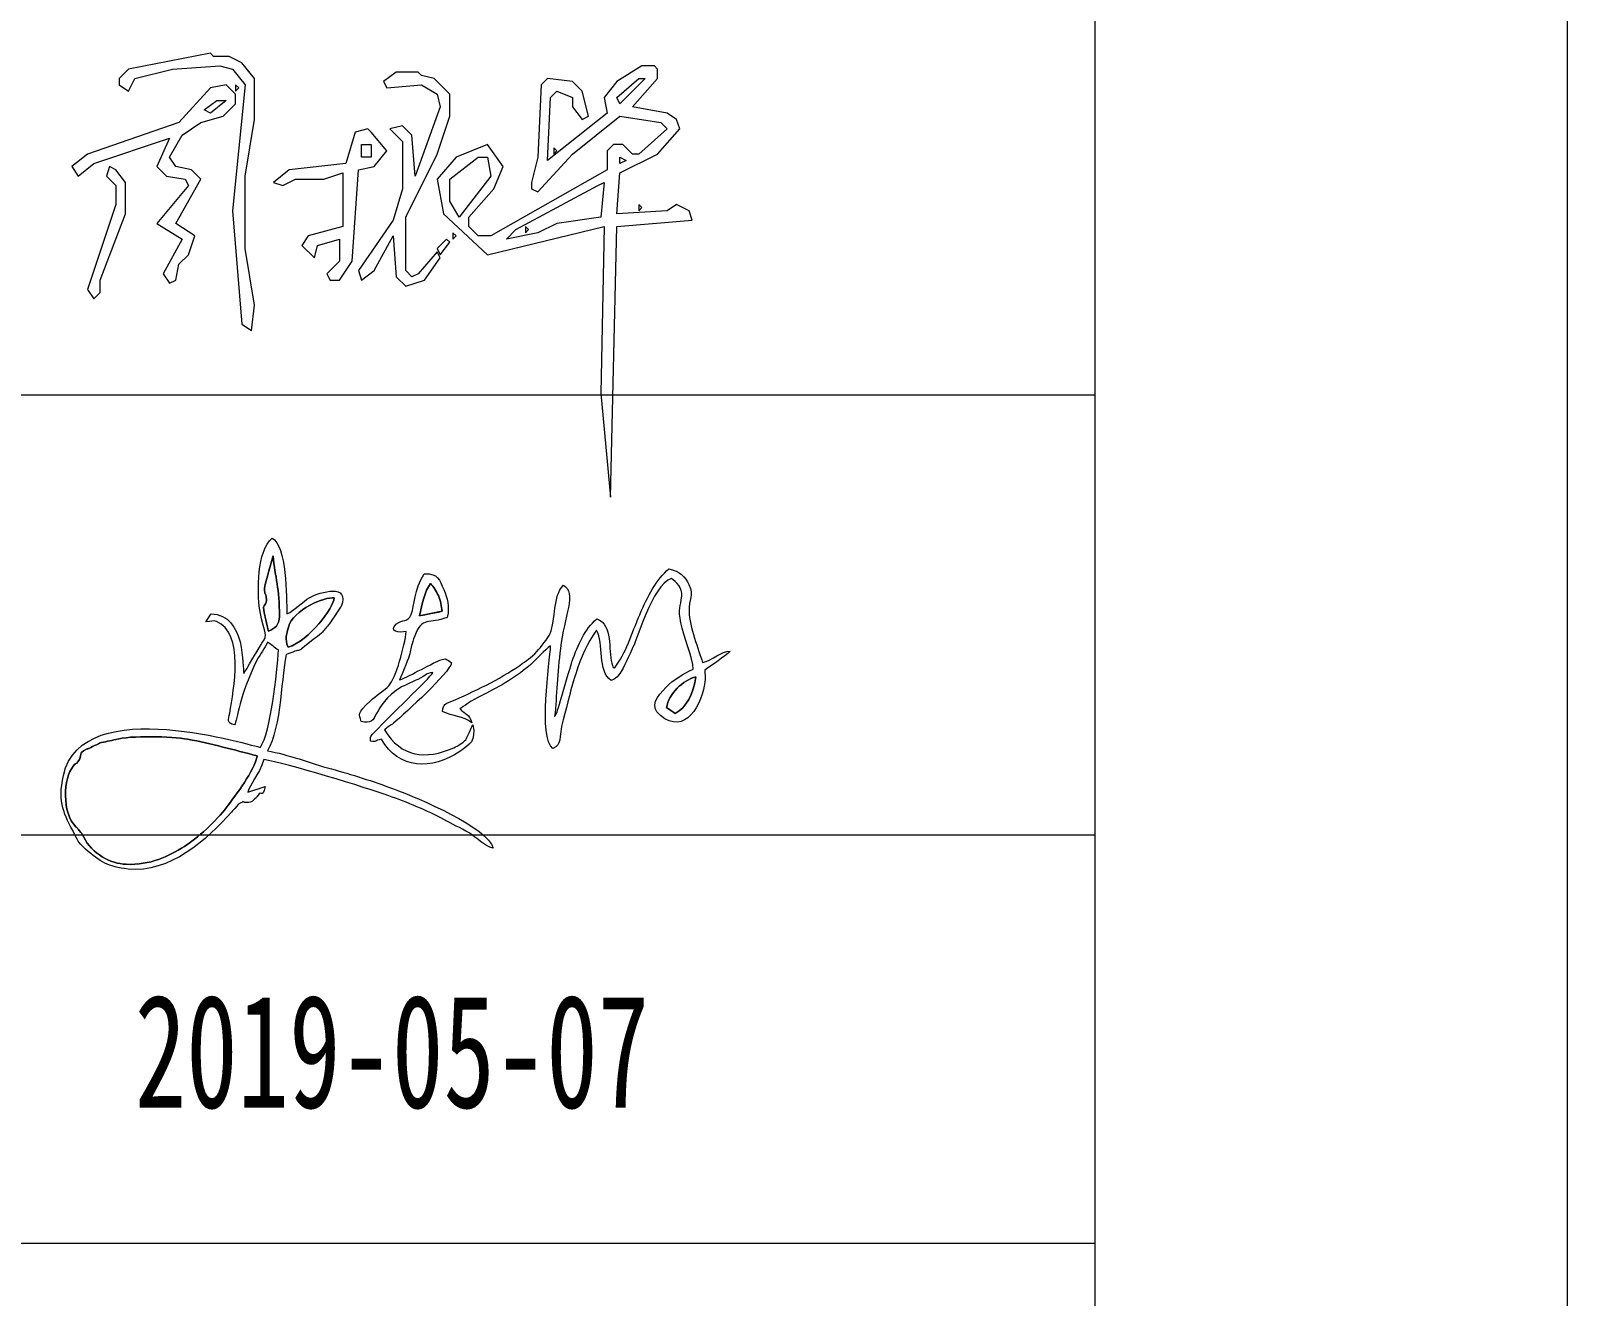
# Model space of a CAD drawing. Header units: millimetres. Extents: x 130143 to 328923, y 19139 to 134795.
# Drawn here: x 243296 to 247199, y 24239 to 27454 of the extents above; entities that cross this region are included whole.
import ezdxf

# ---------------------------------------------------------------- set-up
doc = ezdxf.new("R2010")
doc.units = ezdxf.units.MM
doc.header["$LTSCALE"] = 10
doc.layers.add('邦威智能化', color=7, linetype='Continuous', lineweight=18)
doc.styles.add('标准', font='', dxfattribs={"width": 0.667})
doc.styles.get('标准').set_extended_font_data('仿宋_gb2312')

# ---------------------------------------------------------------- blocks, each defined once
blk = doc.blocks.new('图框')
for p, q in [((34698.4, -21022.6), (41198.4, -21022.6)), ((34698.4, -22419), (41198.4, -22419)), ((34698.4, -23716), (41198.4, -23716))]:
    blk.add_line(p, q)
for points in [[(-2301.6, 1739.7), (42698.4, 1739.7), (42698.4, -30260.3), (-2301.6, -30260.3)], [(-801.6, 589.7), (41198.4, 589.7), (41198.4, -29110.3), (-801.6, -29110.3)]]:
    blk.add_lwpolyline(points, close=True)
blk = doc.blocks.new('zzh')
at = {"linetype": 'Continuous', "elevation": 9684500}
for points in [[(452.49, 1013.31), (451.49, 1014.31), (425.49, 1009.31), (422.49, 1006.31), (422.49, 1004.31), (425.49, 1002.31), (427.49, 1006.31), (439.49, 1009.31), (454.49, 1010.31), (458.49, 1009.31), (462.49, 1004.31), (458.49, 964.31), (461.49, 928.31), (464.49, 926.31), (465.49, 934.31), (462.49, 952.31), (462.49, 975.31), (465.49, 993.31), (465.49, 1006.31), (461.49, 1011.31), (457.49, 1013.31), (452.49, 1013.31)], [(593.49, 1009.31), (592.49, 1010.31), (588.49, 1010.31), (580.49, 1005.31), (576.49, 1000.31), (577.49, 995.31), (558.49, 980.31), (559.49, 1000.31), (561.49, 1002.31), (566.49, 1000.31), (566.49, 997.31), (569.49, 993.31), (571.49, 994.31), (569.49, 1002.31), (566.49, 1005.31), (558.49, 1006.31), (556.49, 1004.31), (555.49, 981.31), (553.49, 973.31), (553.49, 971.31), (555.49, 970.31), (566.49, 982.31), (581.49, 994.31), (594.49, 992.31), (596.49, 990.31), (587.49, 982.31), (585.49, 982.31), (582.49, 985.31), (579.49, 985.31), (577.49, 983.31), (577.49, 977.31), (540.49, 956.31), (536.49, 956.31), (533.49, 959.31), (533.49, 962.31), (541.49, 971.31), (544.49, 978.31), (539.49, 985.31), (529.49, 981.31), (523.49, 974.31), (525.49, 963.31), (539.49, 950.31), (576.49, 959.31), (575.49, 906.31), (578.49, 873.31), (580.49, 959.31), (604.49, 961.31), (603.49, 964.31), (599.49, 966.31), (596.49, 964.31), (580.49, 963.31), (581.49, 976.31), (593.49, 982.31), (600.49, 990.31), (599.49, 993.31), (596.49, 995.31), (585.49, 997.31), (593.49, 1006.31), (593.49, 1009.31)], [(518.49, 1007.31), (517.49, 1008.31), (510.49, 1008.31), (506.49, 1005.31), (507.49, 1003.31), (518.49, 1004.31), (523.49, 1001.31), (524.49, 997.31), (516.49, 975.31), (515.49, 988.31), (512.49, 991.31), (508.49, 990.31), (512.49, 986.31), (512.49, 971.31), (509.49, 961.31), (498.49, 945.31), (499.49, 942.31), (503.49, 945.31), (509.49, 956.31), (510.49, 943.31), (513.49, 940.31), (519.49, 942.31), (524.49, 949.31), (523.49, 951.31), (517.49, 944.31), (515.49, 943.31), (513.49, 945.31), (513.49, 962.31), (523.49, 982.31), (527.49, 994.31), (527.49, 1001.31), (522.49, 1006.31), (518.49, 1007.31)], [(587.49, 1006.31), (589.49, 1006.31), (581.49, 998.31), (580.49, 1000.31), (587.49, 1006.31)], [(457.49, 1003.31), (456.49, 1004.31), (451.49, 1003.31), (441.49, 992.31), (412.49, 982.31), (407.49, 978.31), (409.49, 975.31), (414.49, 979.31), (438.49, 987.31), (434.49, 978.31), (437.49, 975.31), (443.49, 974.31), (444.49, 972.31), (434.49, 960.31), (442.49, 955.31), (436.49, 944.31), (438.49, 941.31), (440.49, 942.31), (441.49, 947.31), (444.49, 950.31), (446.49, 956.31), (440.49, 960.31), (448.49, 974.31), (445.49, 977.31), (440.49, 978.31), (438.49, 981.31), (442.49, 988.31), (448.49, 992.31), (455.49, 994.31), (459.49, 998.31), (459.49, 1001.31), (457.49, 1003.31)], [(460.49, 1003.31), (459.49, 1004.31), (459.49, 1002.31), (460.49, 1003.31)], [(453.49, 999.31), (456.49, 999.31), (451.49, 995.31), (449.49, 996.31), (453.49, 999.31)], [(502.49, 989.31), (501.49, 990.31), (497.49, 989.31), (494.49, 979.31), (476.49, 977.31), (471.49, 973.31), (474.49, 972.31), (478.49, 974.31), (487.49, 974.31), (493.49, 976.31), (493.49, 959.31), (482.49, 956.31), (480.49, 953.31), (484.49, 949.31), (485.49, 953.31), (492.49, 955.31), (492.49, 948.31), (488.49, 944.31), (489.49, 942.31), (492.49, 942.31), (496.49, 948.31), (498.49, 977.31), (503.49, 978.31), (507.49, 983.31), (502.49, 989.31)], [(499.49, 985.31), (502.49, 985.31), (502.49, 981.31), (499.49, 981.31), (499.49, 985.31)], [(536.49, 981.31), (539.49, 981.31), (540.49, 975.31), (530.49, 962.31), (527.49, 967.31), (527.49, 974.31), (536.49, 981.31)], [(561.49, 983.31), (560.49, 984.31), (560.49, 982.31), (561.49, 983.31)], [(581.49, 981.31), (583.49, 980.31), (581.49, 979.31), (581.49, 981.31)], [(421.49, 977.31), (419.49, 978.31), (418.49, 975.31), (421.49, 972.31), (421.49, 966.31), (412.49, 939.31), (414.49, 936.31), (416.49, 938.31), (416.49, 942.31), (424.49, 963.31), (424.49, 973.31), (421.49, 977.31)], [(574.49, 972.31), (576.49, 973.31), (575.49, 962.31), (561.49, 960.31), (555.49, 957.31), (545.49, 955.31), (548.49, 958.31), (574.49, 972.31)], [(588.49, 965.31), (587.49, 966.31), (587.49, 964.31), (588.49, 965.31)], [(529.49, 956.31), (528.49, 957.31), (528.49, 955.31), (529.49, 956.31)], [(552.49, 958.31), (551.49, 959.31), (551.49, 957.31), (552.49, 958.31)], [(527.49, 954.31), (526.49, 955.31), (523.49, 952.31), (524.49, 950.31), (527.49, 954.31)]]:
    blk.add_lwpolyline(points, dxfattribs=at)

msp = doc.modelspace()

# ---------------------------------------------------------------- linework, layer by layer
at = {"layer": '邦威智能化'}
for points, knots in [([(243891.47148, 25534.12254, 0), (243891.47148, 25534.12254, 0), (243847.45615, 25519.83387, 0), (243847.45615, 25519.83387, 0), (243847.45615, 25519.83387, 0), (243853.00542, 25540.46481, 0), (243874.19815, 25561.31821, 0), (243888.32571, 25603.26896, 0), (243888.32571, 25603.26896, 0), (243943.10062, 25593.90865, 0), (244151.05488, 25530.60409, 0), (244205.82658, 25510.71894, 0), (244205.82658, 25510.71894, 0), (244249.77171, 25494.76395, 0), (244305.3764, 25472.99448, 0), (244345.06305, 25450.81331, 0), (244345.06305, 25450.81331, 0), (244367.66852, 25438.18748, 0), (244386.45407, 25430.27959, 0), (244409.63218, 25416.31673, 0), (244409.63218, 25416.31673, 0), (244429.41581, 25404.41015, 0), (244447.73494, 25383.32999, 0), (244470.35842, 25377.91428, 0), (244470.35842, 25377.91428, 0), (244458.14462, 25429.59857, 0), (244282.50275, 25504.65517, 0), (244217.21862, 25528.61023, 0), (244217.21862, 25528.61023, 0), (244165.65834, 25547.52999, 0), (244111.07152, 25565.47888, 0), (244059.82411, 25578.99986, 0), (244059.82411, 25578.99986, 0), (244006.04304, 25593.1968, 0), (243948.73031, 25617.08869, 0), (243897.17857, 25624.7273, 0), (243897.17857, 25624.7273, 0), (243933.19576, 25682.39426, 0), (243933.36799, 25828.70791, 0), (243945.24573, 25869.4268, 0), (243945.24573, 25869.4268, 0), (243999.72847, 25892.62674, 0), (243957.89972, 25864.49912, 0), (244013.5051, 25907.58794, 0), (244013.5051, 25907.58794, 0), (244021.78514, 25914.00393, 0), (244027.2359, 25916.91414, 0), (244034.46526, 25924.16809, 0), (244034.46526, 25924.16809, 0), (244041.27658, 25931.00646, 0), (244045.85169, 25937.64821, 0), (244052.41317, 25944.72283, 0), (244052.41317, 25944.72283, 0), (244052.41317, 25944.72283, 0), (244084.45568, 25991.97384, 0), (244084.45568, 25991.97384, 0), (244084.45568, 25991.97384, 0), (244108.60177, 26051.32055, 0), (244030.80102, 26028.70588, 0), (244004.99929, 26014.64707, 0), (244004.99929, 26014.64707, 0), (243985.48257, 26004.00866, 0), (243964.95028, 25980.783, 0), (243947.01735, 25972.78583, 0), (243947.01735, 25972.78583, 0), (243945.47299, 26015.06946, 0), (243946.39398, 26147.28134, 0), (243909.07583, 26165.42422, 0), (243909.07583, 26165.42422, 0), (243870.73304, 26132.97075, 0), (243870.65773, 26029.36124, 0), (243878.04608, 25982.92921, 0), (243878.04608, 25982.92921, 0), (243889.15334, 25913.17418, 0), (243901.93242, 25924.9388, 0), (243883.33389, 25898.88387, 0), (243883.33389, 25898.88387, 0), (243883.33389, 25898.88387, 0), (243837.47377, 25821.59837, 0), (243837.47377, 25821.59837, 0), (243837.47377, 25821.59837, 0), (243832.49753, 25835.98959, 0), (243844.03674, 25970.0529, 0), (243754.1456, 25973.25787, 0), (243754.1456, 25973.25787, 0), (243754.1456, 25973.25787, 0), (243741.043, 25953.15638, 0), (243741.043, 25953.15638, 0), (243741.043, 25953.15638, 0), (243755.26411, 25953.30588, 0), (243758.72914, 25957.15796, 0), (243767.61451, 25953.65763, 0), (243767.61451, 25953.65763, 0), (243839.22437, 25925.4274, 0), (243811.83317, 25780.34098, 0), (243801.64722, 25720.92486, 0), (243801.64722, 25720.92486, 0), (243798.49743, 25702.56844, 0), (243793.08437, 25696.90442, 0), (243813.96699, 25690.67922, 0), (243813.96699, 25690.67922, 0), (243820.57862, 25703.4278, 0), (243826.85746, 25767.3349, 0), (243870.74679, 25855.28007, 0), (243870.74679, 25855.28007, 0), (243879.64847, 25873.1213, 0), (243890.50798, 25884.44563, 0), (243897.59274, 25900.84348, 0), (243897.59274, 25900.84348, 0), (243911.42664, 25893.24918, 0), (243913.00972, 25887.36555, 0), (243925.22215, 25881.55725, 0), (243925.22215, 25881.55725, 0), (243922.8864, 25823.92828, 0), (243905.11891, 25671.59144, 0), (243879.41774, 25634.35253, 0), (243879.41774, 25634.35253, 0), (243866.09209, 25633.38794, 0), (243426.32525, 25778.18246, 0), (243379.12047, 25562.33703, 0), (243379.12047, 25562.33703, 0), (243363.51892, 25490.99729, 0), (243381.24679, 25464.84983, 0), (243407.3731, 25412.97182, 0), (243407.3731, 25412.97182, 0), (243417.31518, 25393.22259, 0), (243419.52597, 25388.88066, 0), (243435.09817, 25375.43055, 0), (243435.09817, 25375.43055, 0), (243472.98945, 25342.72086, 0), (243491.71373, 25330.56012, 0), (243543.73178, 25324.73471, 0), (243543.73178, 25324.73471, 0), (243647.84084, 25313.0814, 0), (243744.67713, 25399.19982, 0), (243805.87761, 25469.51808, 0), (243805.87761, 25469.51808, 0), (243805.87761, 25469.51808, 0), (243822.51754, 25487.58124, 0), (243822.51754, 25487.58124, 0), (243822.51754, 25487.58124, 0), (243823.18544, 25488.31838, 0), (243824.13534, 25489.51439, 0), (243824.76304, 25490.19402, 0), (243824.76304, 25490.19402, 0), (243824.76304, 25490.19402, 0), (243835.22114, 25495.92849, 0), (243835.22114, 25495.92849, 0), (243835.22114, 25495.92849, 0), (243835.67382, 25495.84438, 0), (243836.94218, 25495.08928, 0), (243837.45423, 25494.98167, 0), (243837.45423, 25494.98167, 0), (243838.04358, 25494.85984, 0), (243839.4177, 25494.14369, 0), (243840.07693, 25494.04227, 0), (243840.07693, 25494.04227, 0), (243851.29313, 25492.35078, 0), (243855.54785, 25493.7768, 0), (243865.73759, 25502.72456, 0), (243865.73759, 25502.72456, 0), (243870.95089, 25507.30079, 0), (243869.02575, 25506.30331, 0), (243872.80681, 25511.98528, 0), (243872.80681, 25511.98528, 0), (243883.14814, 25527.51979, 0), (243883.40821, 25500.50179, 0), (243891.47148, 25534.12254, 0)], [0, 0, 0, 0, 0.023255814, 0.023255814, 0.023255814, 0.023255824, 0.0465116279, 0.0465116279, 0.0465116279, 0.0465116379, 0.0697674419, 0.0697674419, 0.0697674419, 0.0697674519, 0.0930232558, 0.0930232558, 0.0930232558, 0.0930232658, 0.1162790698, 0.1162790698, 0.1162790698, 0.1162790798, 0.1395348837, 0.1395348837, 0.1395348837, 0.1395348937, 0.1627906977, 0.1627906977, 0.1627906977, 0.1627907077, 0.1860465116, 0.1860465116, 0.1860465116, 0.1860465216, 0.2093023256, 0.2093023256, 0.2093023256, 0.2093023356, 0.2325581395, 0.2325581395, 0.2325581395, 0.2325581495, 0.2558139535, 0.2558139535, 0.2558139535, 0.2558139635, 0.2790697674, 0.2790697674, 0.2790697674, 0.2790697774, 0.3023255814, 0.3023255814, 0.3023255814, 0.3023255914, 0.3255813953, 0.3255813953, 0.3255813953, 0.3255814053, 0.3488372093, 0.3488372093, 0.3488372093, 0.3488372193, 0.3720930233, 0.3720930233, 0.3720930233, 0.3720930333, 0.3953488372, 0.3953488372, 0.3953488372, 0.3953488472, 0.4186046512, 0.4186046512, 0.4186046512, 0.4186046612, 0.4418604651, 0.4418604651, 0.4418604651, 0.4418604751, 0.4651162791, 0.4651162791, 0.4651162791, 0.4651162891, 0.488372093, 0.488372093, 0.488372093, 0.488372103, 0.511627907, 0.511627907, 0.511627907, 0.511627917, 0.5348837209, 0.5348837209, 0.5348837209, 0.5348837309, 0.5581395349, 0.5581395349, 0.5581395349, 0.5581395449, 0.5813953488, 0.5813953488, 0.5813953488, 0.5813953588, 0.6046511628, 0.6046511628, 0.6046511628, 0.6046511728, 0.6279069767, 0.6279069767, 0.6279069767, 0.6279069867, 0.6511627907, 0.6511627907, 0.6511627907, 0.6511628007, 0.6744186047, 0.6744186047, 0.6744186047, 0.6744186147, 0.6976744186, 0.6976744186, 0.6976744186, 0.6976744286, 0.7209302326, 0.7209302326, 0.7209302326, 0.7209302426, 0.7441860465, 0.7441860465, 0.7441860465, 0.7441860565, 0.7674418605, 0.7674418605, 0.7674418605, 0.7674418705, 0.7906976744, 0.7906976744, 0.7906976744, 0.7906976844, 0.8139534884, 0.8139534884, 0.8139534884, 0.8139534984, 0.8372093023, 0.8372093023, 0.8372093023, 0.8372093123, 0.8604651163, 0.8604651163, 0.8604651163, 0.8604651263, 0.8837209302, 0.8837209302, 0.8837209302, 0.8837209402, 0.9069767442, 0.9069767442, 0.9069767442, 0.9069767542, 0.9302325581, 0.9302325581, 0.9302325581, 0.9302325681, 0.9534883721, 0.9534883721, 0.9534883721, 0.9534883821, 1, 1, 1, 1]), ([(243911.72403, 26120.8543, 0), (243916.35722, 26063.62289, 0), (243928.9473, 26038.90279, 0), (243927.70352, 25966.45778, 0), (243927.70352, 25966.45778, 0), (243927.31924, 25944.03585, 0), (243916.74238, 25936.26927, 0), (243899.96714, 25929.05624, 0), (243899.96714, 25929.05624, 0), (243899.96714, 25929.05624, 0), (243890.28318, 25971.56258, 0), (243890.28318, 25971.56258, 0), (243890.28318, 25971.56258, 0), (243881.10813, 26008.15253, 0), (243898.63505, 25985.6222, 0), (243894.25019, 26017.09903, 0), (243894.25019, 26017.09903, 0), (243892.62944, 26028.72837, 0), (243888.65601, 26018.98278, 0), (243890.81703, 26044.61613, 0), (243890.81703, 26044.61613, 0), (243890.81703, 26044.61613, 0), (243911.72403, 26120.8543, 0), (243911.72403, 26120.8543, 0)], [0, 0, 0, 0, 0.1428571429, 0.1428571429, 0.1428571429, 0.1428571529, 0.2857142857, 0.2857142857, 0.2857142857, 0.2857142957, 0.4285714286, 0.4285714286, 0.4285714286, 0.4285714386, 0.5714285714, 0.5714285714, 0.5714285714, 0.5714285814, 0.7142857143, 0.7142857143, 0.7142857143, 0.7142857243, 1, 1, 1, 1]), ([(244250.11025, 25928.60294, 0), (244246.08891, 25890.79176, 0), (244223.90731, 25810.84125, 0), (244205.79553, 25790.33289, 0), (244205.79553, 25790.33289, 0), (244196.48825, 25779.79394, 0), (244170.55788, 25763.96893, 0), (244159.03789, 25752.43064, 0), (244159.03789, 25752.43064, 0), (244123.84158, 25717.15962, 0), (244129.54032, 25720.324, 0), (244135.62099, 25699.49381, 0), (244135.62099, 25699.49381, 0), (244185.25805, 25686.48984, 0), (244155.67107, 25737.19165, 0), (244238.19867, 25787.4365, 0), (244238.19867, 25787.4365, 0), (244238.19867, 25787.4365, 0), (244278.97973, 25806.44001, 0), (244278.97973, 25806.44001, 0), (244278.97973, 25806.44001, 0), (244305.1296, 25817.59783, 0), (244296.86883, 25821.9528, 0), (244317.61611, 25823.63653, 0), (244317.61611, 25823.63653, 0), (244309.03172, 25809.10692, 0), (244201.9778, 25708.31358, 0), (244172.75665, 25676.10861, 0), (244172.75665, 25676.10861, 0), (244161.01341, 25663.16961, 0), (244158.81868, 25666.03352, 0), (244159.21676, 25649.58735, 0), (244159.21676, 25649.58735, 0), (244176.70432, 25647.13699, 0), (244167.15168, 25651.07208, 0), (244187.33498, 25654.57643, 0), (244187.33498, 25654.57643, 0), (244230.03212, 25578.15577, 0), (244314.91285, 25574.93849, 0), (244386.34914, 25623.73946, 0), (244386.34914, 25623.73946, 0), (244411.65307, 25641.02579, 0), (244427.56502, 25649.49545, 0), (244419.3096, 25691.36976, 0), (244419.3096, 25691.36976, 0), (244418.53533, 25690.28383, 0), (244418.01214, 25689.73344, 0), (244417.6052, 25687.74462, 0), (244417.6052, 25687.74462, 0), (244417.6052, 25687.74462, 0), (244401.5761, 25653.27363, 0), (244401.5761, 25653.27363, 0), (244401.5761, 25653.27363, 0), (244393.25088, 25644.32152, 0), (244382.06799, 25638.19994, 0), (244370.42995, 25633.00227, 0), (244370.42995, 25633.00227, 0), (244299.55908, 25601.35741, 0), (244237.07806, 25608.55396, 0), (244194.62203, 25678.27098, 0), (244194.62203, 25678.27098, 0), (244203.95712, 25687.13341, 0), (244209.58597, 25688.55324, 0), (244217.66132, 25695.45963, 0), (244217.66132, 25695.45963, 0), (244250.91388, 25723.88665, 0), (244358.15638, 25821.45866, 0), (244365.28702, 25848.91751, 0), (244365.28702, 25848.91751, 0), (244350.5756, 25857.43759, 0), (244353.34862, 25861.95819, 0), (244335.12567, 25855.05252, 0), (244335.12567, 25855.05252, 0), (244311.37281, 25846.04554, 0), (244247.63037, 25808.42484, 0), (244232.86997, 25805.349, 0), (244232.86997, 25805.349, 0), (244271.28259, 25891.82363, 0), (244254.2586, 25870.91267, 0), (244271.68421, 25917.49471, 0), (244271.68421, 25917.49471, 0), (244290.18343, 25966.94372, 0), (244307.26017, 25946.54817, 0), (244354.1926, 25963.9159, 0), (244354.1926, 25963.9159, 0), (244360.65165, 25992.88617, 0), (244354.73609, 26012.46406, 0), (244345.07789, 26034.61585, 0), (244345.07789, 26034.61585, 0), (244333.90647, 26060.23758, 0), (244331.75331, 26075.4927, 0), (244295.89071, 26075.0942, 0), (244295.89071, 26075.0942, 0), (244268.17654, 26032.77131, 0), (244271.90952, 25995.27605, 0), (244262.41658, 25971.80972, 0), (244262.41658, 25971.80972, 0), (244253.14689, 25948.88202, 0), (244240.58884, 25960.96045, 0), (244225.54818, 25947.40183, 0), (244225.54818, 25947.40183, 0), (244203.42536, 25927.45751, 0), (244232.04069, 25924.09178, 0), (244250.11025, 25928.60294, 0)], [0, 0, 0, 0, 0.037037037, 0.037037037, 0.037037037, 0.037037047, 0.0740740741, 0.0740740741, 0.0740740741, 0.0740740841, 0.1111111111, 0.1111111111, 0.1111111111, 0.1111111211, 0.1481481481, 0.1481481481, 0.1481481481, 0.1481481581, 0.1851851852, 0.1851851852, 0.1851851852, 0.1851851952, 0.2222222222, 0.2222222222, 0.2222222222, 0.2222222322, 0.2592592593, 0.2592592593, 0.2592592593, 0.2592592693, 0.2962962963, 0.2962962963, 0.2962962963, 0.2962963063, 0.3333333333, 0.3333333333, 0.3333333333, 0.3333333433, 0.3703703704, 0.3703703704, 0.3703703704, 0.3703703804, 0.4074074074, 0.4074074074, 0.4074074074, 0.4074074174, 0.4444444444, 0.4444444444, 0.4444444444, 0.4444444544, 0.4814814815, 0.4814814815, 0.4814814815, 0.4814814915, 0.5185185185, 0.5185185185, 0.5185185185, 0.5185185285, 0.5555555556, 0.5555555556, 0.5555555556, 0.5555555656, 0.5925925926, 0.5925925926, 0.5925925926, 0.5925926026, 0.6296296296, 0.6296296296, 0.6296296296, 0.6296296396, 0.6666666667, 0.6666666667, 0.6666666667, 0.6666666767, 0.7037037037, 0.7037037037, 0.7037037037, 0.7037037137, 0.7407407407, 0.7407407407, 0.7407407407, 0.7407407507, 0.7777777778, 0.7777777778, 0.7777777778, 0.7777777878, 0.8148148148, 0.8148148148, 0.8148148148, 0.8148148248, 0.8518518519, 0.8518518519, 0.8518518519, 0.8518518619, 0.8888888889, 0.8888888889, 0.8888888889, 0.8888888989, 0.9259259259, 0.9259259259, 0.9259259259, 0.9259259359, 1, 1, 1, 1]), ([(244778.788, 25835.31601, 0), (244773.86485, 25841.05806, 0), (244777.87948, 25828.9655, 0), (244772.16489, 25847.76604, 0), (244772.16489, 25847.76604, 0), (244761.84141, 25881.72835, 0), (244776.64325, 25944.14745, 0), (244733.7383, 25960.53903, 0), (244733.7383, 25960.53903, 0), (244702.86666, 25932.9518, 0), (244686.79176, 25895.58415, 0), (244671.21896, 25852.59385, 0), (244671.21896, 25852.59385, 0), (244671.21896, 25852.59385, 0), (244632.92461, 25722.91787, 0), (244632.92461, 25722.91787, 0), (244632.92461, 25722.91787, 0), (244628.19857, 25713.09252, 0), (244629.20291, 25716.04607, 0), (244626.81888, 25712.64295, 0), (244626.81888, 25712.64295, 0), (244632.56019, 25764.61399, 0), (244633.79146, 25823.66163, 0), (244641.45553, 25884.97507, 0), (244641.45553, 25884.97507, 0), (244651.68439, 25966.83415, 0), (244683.45867, 26028.55611, 0), (244649.23939, 26045.58272, 0), (244649.23939, 26045.58272, 0), (244621.88593, 26019.74, 0), (244630.18381, 25957.86424, 0), (244615.54119, 25922.94056, 0), (244615.54119, 25922.94056, 0), (244610.87388, 25911.81839, 0), (244591.28095, 25887.66572, 0), (244582.27732, 25877.93256, 0), (244582.27732, 25877.93256, 0), (244565.81859, 25860.13099, 0), (244556.09023, 25854.87888, 0), (244538.12138, 25842.19782, 0), (244538.12138, 25842.19782, 0), (244486.4257, 25805.6951, 0), (244422.47307, 25775.76627, 0), (244362.90259, 25750.08344, 0), (244362.90259, 25750.08344, 0), (244346.86512, 25743.17157, 0), (244345.71428, 25746.40405, 0), (244341.91636, 25725.15591, 0), (244341.91636, 25725.15591, 0), (244368.5341, 25711.16581, 0), (244395.29859, 25715.27985, 0), (244416.73147, 25696.00606, 0), (244416.73147, 25696.00606, 0), (244409.90998, 25720.7162, 0), (244400.24036, 25715.18147, 0), (244386.09302, 25732.27651, 0), (244386.09302, 25732.27651, 0), (244395.46826, 25736.48041, 0), (244413.02404, 25752.188, 0), (244446.80583, 25768.34068, 0), (244446.80583, 25768.34068, 0), (244484.74712, 25786.48215, 0), (244535.88059, 25816.91141, 0), (244566.3311, 25844.56235, 0), (244566.3311, 25844.56235, 0), (244582.09221, 25858.87481, 0), (244601.01228, 25880.52167, 0), (244616.74121, 25892.11063, 0), (244616.74121, 25892.11063, 0), (244614.95356, 25852.03973, 0), (244584.40358, 25657.43364, 0), (244622.50703, 25630.94336, 0), (244622.50703, 25630.94336, 0), (244646.86967, 25642.29414, 0), (244635.32333, 25653.58964, 0), (244648.68909, 25703.99787, 0), (244648.68909, 25703.99787, 0), (244670.68766, 25786.96626, 0), (244685.26516, 25863.03443, 0), (244732.96807, 25931.80432, 0), (244732.96807, 25931.80432, 0), (244753.77804, 25897.13876, 0), (244734.70163, 25827.79096, 0), (244770.52191, 25803.82509, 0), (244770.52191, 25803.82509, 0), (244793.38483, 25809.53901, 0), (244801.58535, 25838.86795, 0), (244814.0269, 25862.09678, 0), (244814.0269, 25862.09678, 0), (244839.97555, 25910.53769, 0), (244873.1878, 26045.13385, 0), (244923.35827, 26063.04328, 0), (244923.35827, 26063.04328, 0), (244936.17672, 26055.03217, 0), (244951.56769, 26037.82148, 0), (244949.74563, 26017.9258, 0), (244949.74563, 26017.9258, 0), (244947.26425, 25990.77858, 0), (244940.32867, 25986.57404, 0), (244947.50809, 25949.8227, 0), (244947.50809, 25949.8227, 0), (244954.12479, 25915.91733, 0), (244978.47932, 25861.98805, 0), (244978.85933, 25832.75364, 0), (244978.85933, 25832.75364, 0), (244954.7119, 25820.75353, 0), (244928.25959, 25805.91057, 0), (244909.27152, 25786.13629, 0), (244909.27152, 25786.13629, 0), (244888.00889, 25763.99473, 0), (244866.27623, 25738.84024, 0), (244895.42565, 25714.82682, 0), (244895.42565, 25714.82682, 0), (244958.28034, 25663.02573, 0), (245001.91725, 25740.48503, 0), (245009.2468, 25805.93754, 0), (245009.2468, 25805.93754, 0), (245010.36377, 25815.93856, 0), (245007.90557, 25816.63431, 0), (245008.25264, 25829.89872, 0), (245008.25264, 25829.89872, 0), (245024.97105, 25842.83706, 0), (245059.7906, 25864.27224, 0), (245072.86841, 25878.26872, 0), (245072.86841, 25878.26872, 0), (245050.26034, 25878.9047, 0), (245028.50728, 25854.58075, 0), (245002.37913, 25849.70296, 0), (245002.37913, 25849.70296, 0), (244993.06982, 25881.23117, 0), (244969.10248, 25940.1659, 0), (244968.28102, 25979.32095, 0), (244968.28102, 25979.32095, 0), (244967.61037, 26011.36545, 0), (244981.14634, 26017.67068, 0), (244967.9948, 26047.73267, 0), (244967.9948, 26047.73267, 0), (244959.67358, 26066.75525, 0), (244944.18489, 26082.02164, 0), (244916.89855, 26087.30754, 0), (244916.89855, 26087.30754, 0), (244885.67998, 26061.0097, 0), (244863.43755, 26017.57731, 0), (244843.03673, 25970.89202, 0), (244843.03673, 25970.89202, 0), (244822.1356, 25923.05092, 0), (244808.74759, 25872.64517, 0), (244778.788, 25835.31601, 0)], [0, 0, 0, 0, 0.0263157895, 0.0263157895, 0.0263157895, 0.0263157995, 0.0526315789, 0.0526315789, 0.0526315789, 0.0526315889, 0.0789473684, 0.0789473684, 0.0789473684, 0.0789473784, 0.1052631579, 0.1052631579, 0.1052631579, 0.1052631679, 0.1315789474, 0.1315789474, 0.1315789474, 0.1315789574, 0.1578947368, 0.1578947368, 0.1578947368, 0.1578947468, 0.1842105263, 0.1842105263, 0.1842105263, 0.1842105363, 0.2105263158, 0.2105263158, 0.2105263158, 0.2105263258, 0.2368421053, 0.2368421053, 0.2368421053, 0.2368421153, 0.2631578947, 0.2631578947, 0.2631578947, 0.2631579047, 0.2894736842, 0.2894736842, 0.2894736842, 0.2894736942, 0.3157894737, 0.3157894737, 0.3157894737, 0.3157894837, 0.3421052632, 0.3421052632, 0.3421052632, 0.3421052732, 0.3684210526, 0.3684210526, 0.3684210526, 0.3684210626, 0.3947368421, 0.3947368421, 0.3947368421, 0.3947368521, 0.4210526316, 0.4210526316, 0.4210526316, 0.4210526416, 0.4473684211, 0.4473684211, 0.4473684211, 0.4473684311, 0.4736842105, 0.4736842105, 0.4736842105, 0.4736842205, 0.5, 0.5, 0.5, 0.50000001, 0.5263157895, 0.5263157895, 0.5263157895, 0.5263157995, 0.5526315789, 0.5526315789, 0.5526315789, 0.5526315889, 0.5789473684, 0.5789473684, 0.5789473684, 0.5789473784, 0.6052631579, 0.6052631579, 0.6052631579, 0.6052631679, 0.6315789474, 0.6315789474, 0.6315789474, 0.6315789574, 0.6578947368, 0.6578947368, 0.6578947368, 0.6578947468, 0.6842105263, 0.6842105263, 0.6842105263, 0.6842105363, 0.7105263158, 0.7105263158, 0.7105263158, 0.7105263258, 0.7368421053, 0.7368421053, 0.7368421053, 0.7368421153, 0.7631578947, 0.7631578947, 0.7631578947, 0.7631579047, 0.7894736842, 0.7894736842, 0.7894736842, 0.7894736942, 0.8157894737, 0.8157894737, 0.8157894737, 0.8157894837, 0.8421052632, 0.8421052632, 0.8421052632, 0.8421052732, 0.8684210526, 0.8684210526, 0.8684210526, 0.8684210626, 0.8947368421, 0.8947368421, 0.8947368421, 0.8947368521, 0.9210526316, 0.9210526316, 0.9210526316, 0.9210526416, 0.9473684211, 0.9473684211, 0.9473684211, 0.9473684311, 1, 1, 1, 1]), ([(244283.58803, 25968.13301, 0), (244289.90486, 25998.05441, 0), (244296.84878, 26030.01905, 0), (244311.2785, 26050.09703, 0), (244311.2785, 26050.09703, 0), (244320.136, 26042.6951, 0), (244326.73437, 26029.61676, 0), (244331.52761, 26019.25762, 0), (244331.52761, 26019.25762, 0), (244337.35481, 26006.64247, 0), (244339.50181, 25992.90371, 0), (244340.80962, 25979.47231, 0), (244340.80962, 25979.47231, 0), (244340.80962, 25979.47231, 0), (244283.58803, 25968.13301, 0), (244283.58803, 25968.13301, 0)], [0, 0, 0, 0, 0.2, 0.2, 0.2, 0.20000001, 0.4, 0.4, 0.4, 0.40000001, 0.6, 0.6, 0.6, 0.60000001, 1, 1, 1, 1]), ([(243949.80798, 25888.02068, 0), (243940.53506, 25910.0395, 0), (243946.7639, 25923.50113, 0), (243950.71203, 25939.00231, 0), (243950.71203, 25939.00231, 0), (243962.17733, 25984.02106, 0), (244043.31269, 26016.81854, 0), (244066.63191, 26013.55677, 0), (244066.63191, 26013.55677, 0), (244065.97797, 25987.89682, 0), (244003.55228, 25905.48791, 0), (243949.80798, 25888.02068, 0)], [0, 0, 0, 0, 0.25, 0.25, 0.25, 0.25000001, 0.5, 0.5, 0.5, 0.50000001, 1, 1, 1, 1]), ([(244910.77867, 25734.74586, 0), (244917.72264, 25770.66589, 0), (244952.07108, 25804.08723, 0), (244985.81199, 25813.43238, 0), (244985.81199, 25813.43238, 0), (244979.7195, 25769.8112, 0), (244961.19075, 25734.29388, 0), (244933.10892, 25720.25179, 0), (244933.10892, 25720.25179, 0), (244933.10892, 25720.25179, 0), (244910.77867, 25734.74586, 0), (244910.77867, 25734.74586, 0)], [0, 0, 0, 0, 0.25, 0.25, 0.25, 0.25000001, 0.5, 0.5, 0.5, 0.50000001, 1, 1, 1, 1]), ([(243871.58836, 25612.41985, 0), (243862.85095, 25572.68173, 0), (243818.77642, 25515.57205, 0), (243792.8279, 25480.31578, 0), (243792.8279, 25480.31578, 0), (243770.20528, 25449.58628, 0), (243716.24482, 25400.1562, 0), (243686.44314, 25382.14699, 0), (243686.44314, 25382.14699, 0), (243645.18274, 25357.2073, 0), (243600.57549, 25334.24535, 0), (243538.13957, 25336.72648, 0), (243538.13957, 25336.72648, 0), (243498.61967, 25338.30077, 0), (243451.76561, 25363.21665, 0), (243430.5284, 25406.1053, 0), (243430.5284, 25406.1053, 0), (243425.91697, 25415.41314, 0), (243426.08887, 25414.12064, 0), (243419.26227, 25422.86327, 0), (243419.26227, 25422.86327, 0), (243418.50781, 25423.83172, 0), (243416.49118, 25426.473, 0), (243415.7763, 25427.29055, 0), (243415.7763, 25427.29055, 0), (243415.40649, 25427.71479, 0), (243414.49928, 25428.72838, 0), (243414.12576, 25429.11923, 0), (243414.12576, 25429.11923, 0), (243414.12576, 25429.11923, 0), (243410.71399, 25432.2367, 0), (243410.71399, 25432.2367, 0), (243410.71399, 25432.2367, 0), (243374.64212, 25466.61486, 0), (243379.18905, 25556.76819, 0), (243403.63104, 25585.81929, 0), (243403.63104, 25585.81929, 0), (243415.72618, 25600.20105, 0), (243406.79115, 25585.50757, 0), (243415.79727, 25597.24069, 0), (243415.79727, 25597.24069, 0), (243429.92395, 25615.65637, 0), (243413.44565, 25617.55508, 0), (243437.64255, 25629.1891, 0), (243437.64255, 25629.1891, 0), (243438.57699, 25629.63744, 0), (243439.97894, 25629.93241, 0), (243440.95295, 25630.33128, 0), (243440.95295, 25630.33128, 0), (243441.94428, 25630.73386, 0), (243443.34747, 25630.98925, 0), (243444.35425, 25631.37884, 0), (243444.35425, 25631.37884, 0), (243444.35425, 25631.37884, 0), (243472.28703, 25644.99237, 0), (243472.28703, 25644.99237, 0), (243472.28703, 25644.99237, 0), (243481.24916, 25648.01385, 0), (243500.45102, 25650.49474, 0), (243512.10264, 25653.93858, 0), (243512.10264, 25653.93858, 0), (243547.40073, 25664.36718, 0), (243654.60012, 25661.86455, 0), (243694.56831, 25654.58907, 0), (243694.56831, 25654.58907, 0), (243757.34489, 25643.15636, 0), (243811.84329, 25626.99779, 0), (243871.58836, 25612.41985, 0)], [0, 0, 0, 0, 0.0555555556, 0.0555555556, 0.0555555556, 0.0555555656, 0.1111111111, 0.1111111111, 0.1111111111, 0.1111111211, 0.1666666667, 0.1666666667, 0.1666666667, 0.1666666767, 0.2222222222, 0.2222222222, 0.2222222222, 0.2222222322, 0.2777777778, 0.2777777778, 0.2777777778, 0.2777777878, 0.3333333333, 0.3333333333, 0.3333333333, 0.3333333433, 0.3888888889, 0.3888888889, 0.3888888889, 0.3888888989, 0.4444444444, 0.4444444444, 0.4444444444, 0.4444444544, 0.5, 0.5, 0.5, 0.50000001, 0.5555555556, 0.5555555556, 0.5555555556, 0.5555555656, 0.6111111111, 0.6111111111, 0.6111111111, 0.6111111211, 0.6666666667, 0.6666666667, 0.6666666667, 0.6666666767, 0.7222222222, 0.7222222222, 0.7222222222, 0.7222222322, 0.7777777778, 0.7777777778, 0.7777777778, 0.7777777878, 0.8333333333, 0.8333333333, 0.8333333333, 0.8333333433, 0.8888888889, 0.8888888889, 0.8888888889, 0.8888888989, 1, 1, 1, 1])]:
    msp.add_open_spline(points, degree=3, knots=knots, dxfattribs=at)
at = {"layer": '邦威智能化', "color": 7}
for points, knots in [([(243899.96714, 25929.05624, 0), (243916.74238, 25936.26927, 0), (243927.31924, 25944.03585, 0), (243927.70352, 25966.45778, 0), (243927.70352, 25966.45778, 0), (243928.9473, 26038.90279, 0), (243916.35722, 26063.62289, 0), (243911.72403, 26120.8543, 0), (243911.72403, 26120.8543, 0), (243911.72403, 26120.8543, 0), (243890.81703, 26044.61613, 0), (243890.81703, 26044.61613, 0), (243890.81703, 26044.61613, 0), (243888.65601, 26018.98278, 0), (243892.62944, 26028.72837, 0), (243894.25019, 26017.09903, 0), (243894.25019, 26017.09903, 0), (243898.63505, 25985.6222, 0), (243881.10813, 26008.15253, 0), (243890.28318, 25971.56258, 0), (243890.28318, 25971.56258, 0), (243890.28318, 25971.56258, 0), (243899.96714, 25929.05624, 0), (243899.96714, 25929.05624, 0)], [0, 0, 0, 0, 0.1428571429, 0.1428571429, 0.1428571429, 0.1428571529, 0.2857142857, 0.2857142857, 0.2857142857, 0.2857142957, 0.4285714286, 0.4285714286, 0.4285714286, 0.4285714386, 0.5714285714, 0.5714285714, 0.5714285714, 0.5714285814, 0.7142857143, 0.7142857143, 0.7142857143, 0.7142857243, 1, 1, 1, 1]), ([(244283.58803, 25968.13301, 0), (244283.58803, 25968.13301, 0), (244340.80962, 25979.47231, 0), (244340.80962, 25979.47231, 0), (244340.80962, 25979.47231, 0), (244339.50181, 25992.90371, 0), (244337.35481, 26006.64247, 0), (244331.52761, 26019.25762, 0), (244331.52761, 26019.25762, 0), (244326.73437, 26029.61676, 0), (244320.136, 26042.6951, 0), (244311.2785, 26050.09703, 0), (244311.2785, 26050.09703, 0), (244296.84878, 26030.01905, 0), (244289.90486, 25998.05441, 0), (244283.58803, 25968.13301, 0)], [0, 0, 0, 0, 0.2, 0.2, 0.2, 0.20000001, 0.4, 0.4, 0.4, 0.40000001, 0.6, 0.6, 0.6, 0.60000001, 1, 1, 1, 1]), ([(243949.80798, 25888.02068, 0), (244003.55228, 25905.48791, 0), (244065.97797, 25987.89682, 0), (244066.63191, 26013.55677, 0), (244066.63191, 26013.55677, 0), (244043.31269, 26016.81854, 0), (243962.17733, 25984.02106, 0), (243950.71203, 25939.00231, 0), (243950.71203, 25939.00231, 0), (243946.7639, 25923.50113, 0), (243940.53506, 25910.0395, 0), (243949.80798, 25888.02068, 0)], [0, 0, 0, 0, 0.25, 0.25, 0.25, 0.25000001, 0.5, 0.5, 0.5, 0.50000001, 1, 1, 1, 1]), ([(244910.77867, 25734.74586, 0), (244910.77867, 25734.74586, 0), (244933.10892, 25720.25179, 0), (244933.10892, 25720.25179, 0), (244933.10892, 25720.25179, 0), (244961.19075, 25734.29388, 0), (244979.7195, 25769.8112, 0), (244985.81199, 25813.43238, 0), (244985.81199, 25813.43238, 0), (244952.07108, 25804.08723, 0), (244917.72264, 25770.66589, 0), (244910.77867, 25734.74586, 0)], [0, 0, 0, 0, 0.25, 0.25, 0.25, 0.25000001, 0.5, 0.5, 0.5, 0.50000001, 1, 1, 1, 1]), ([(243871.58836, 25612.41985, 0), (243811.84329, 25626.99779, 0), (243757.34489, 25643.15636, 0), (243694.56831, 25654.58907, 0), (243694.56831, 25654.58907, 0), (243654.60012, 25661.86455, 0), (243547.40073, 25664.36718, 0), (243512.10264, 25653.93858, 0), (243512.10264, 25653.93858, 0), (243500.45102, 25650.49474, 0), (243481.24916, 25648.01385, 0), (243472.28703, 25644.99237, 0), (243472.28703, 25644.99237, 0), (243472.28703, 25644.99237, 0), (243444.35425, 25631.37884, 0), (243444.35425, 25631.37884, 0), (243444.35425, 25631.37884, 0), (243443.34747, 25630.98925, 0), (243441.94428, 25630.73386, 0), (243440.95295, 25630.33128, 0), (243440.95295, 25630.33128, 0), (243439.97894, 25629.93241, 0), (243438.57699, 25629.63744, 0), (243437.64255, 25629.1891, 0), (243437.64255, 25629.1891, 0), (243413.44565, 25617.55508, 0), (243429.92395, 25615.65637, 0), (243415.79727, 25597.24069, 0), (243415.79727, 25597.24069, 0), (243406.79115, 25585.50757, 0), (243415.72618, 25600.20105, 0), (243403.63104, 25585.81929, 0), (243403.63104, 25585.81929, 0), (243379.18905, 25556.76819, 0), (243374.64212, 25466.61486, 0), (243410.71399, 25432.2367, 0), (243410.71399, 25432.2367, 0), (243410.71399, 25432.2367, 0), (243414.12576, 25429.11923, 0), (243414.12576, 25429.11923, 0), (243414.12576, 25429.11923, 0), (243414.49928, 25428.72838, 0), (243415.40649, 25427.71479, 0), (243415.7763, 25427.29055, 0), (243415.7763, 25427.29055, 0), (243416.49118, 25426.473, 0), (243418.50781, 25423.83172, 0), (243419.26227, 25422.86327, 0), (243419.26227, 25422.86327, 0), (243426.08887, 25414.12064, 0), (243425.91697, 25415.41314, 0), (243430.5284, 25406.1053, 0), (243430.5284, 25406.1053, 0), (243451.76561, 25363.21665, 0), (243498.61967, 25338.30077, 0), (243538.13957, 25336.72648, 0), (243538.13957, 25336.72648, 0), (243600.57549, 25334.24535, 0), (243645.18274, 25357.2073, 0), (243686.44314, 25382.14699, 0), (243686.44314, 25382.14699, 0), (243716.24482, 25400.1562, 0), (243770.20528, 25449.58628, 0), (243792.8279, 25480.31578, 0), (243792.8279, 25480.31578, 0), (243818.77642, 25515.57205, 0), (243862.85095, 25572.68173, 0), (243871.58836, 25612.41985, 0)], [0, 0, 0, 0, 0.0555555556, 0.0555555556, 0.0555555556, 0.0555555656, 0.1111111111, 0.1111111111, 0.1111111111, 0.1111111211, 0.1666666667, 0.1666666667, 0.1666666667, 0.1666666767, 0.2222222222, 0.2222222222, 0.2222222222, 0.2222222322, 0.2777777778, 0.2777777778, 0.2777777778, 0.2777777878, 0.3333333333, 0.3333333333, 0.3333333333, 0.3333333433, 0.3888888889, 0.3888888889, 0.3888888889, 0.3888888989, 0.4444444444, 0.4444444444, 0.4444444444, 0.4444444544, 0.5, 0.5, 0.5, 0.50000001, 0.5555555556, 0.5555555556, 0.5555555556, 0.5555555656, 0.6111111111, 0.6111111111, 0.6111111111, 0.6111111211, 0.6666666667, 0.6666666667, 0.6666666667, 0.6666666767, 0.7222222222, 0.7222222222, 0.7222222222, 0.7222222322, 0.7777777778, 0.7777777778, 0.7777777778, 0.7777777878, 0.8333333333, 0.8333333333, 0.8333333333, 0.8333333433, 0.8888888889, 0.8888888889, 0.8888888889, 0.8888888989, 1, 1, 1, 1])]:
    msp.add_open_spline(points, degree=3, knots=knots, dxfattribs=at)

# ---------------------------------------------------------------- block references
at = {"layer": '邦威智能化', "xscale": 0.8000000000029104, "yscale": 0.7999999999992724, "zscale": 0.8}
msp.add_blockref('图框', (213040.53592, 43347.2057, 0), dxfattribs=at)
at = {"layer": '邦威智能化', "linetype": 'Continuous', "xscale": 8, "yscale": 8, "zscale": 8}
msp.add_blockref('zzh', (240140.61921, 19282.63417, 0), dxfattribs=at)

# ---------------------------------------------------------------- texts
at = {"layer": '邦威智能化', "color": 0, "linetype": 'Continuous', "lineweight": 25, "insert": (243560.28102, 25006.32649, 0), "char_height": 288, "width": 20715.6018739, "attachment_point": 1, "style": '标准'}
msp.add_mtext('{\\fSimSun|b0|i0|c134|p49;2019-05-07}', dxfattribs=at)

doc.saveas('drawing.dxf')
